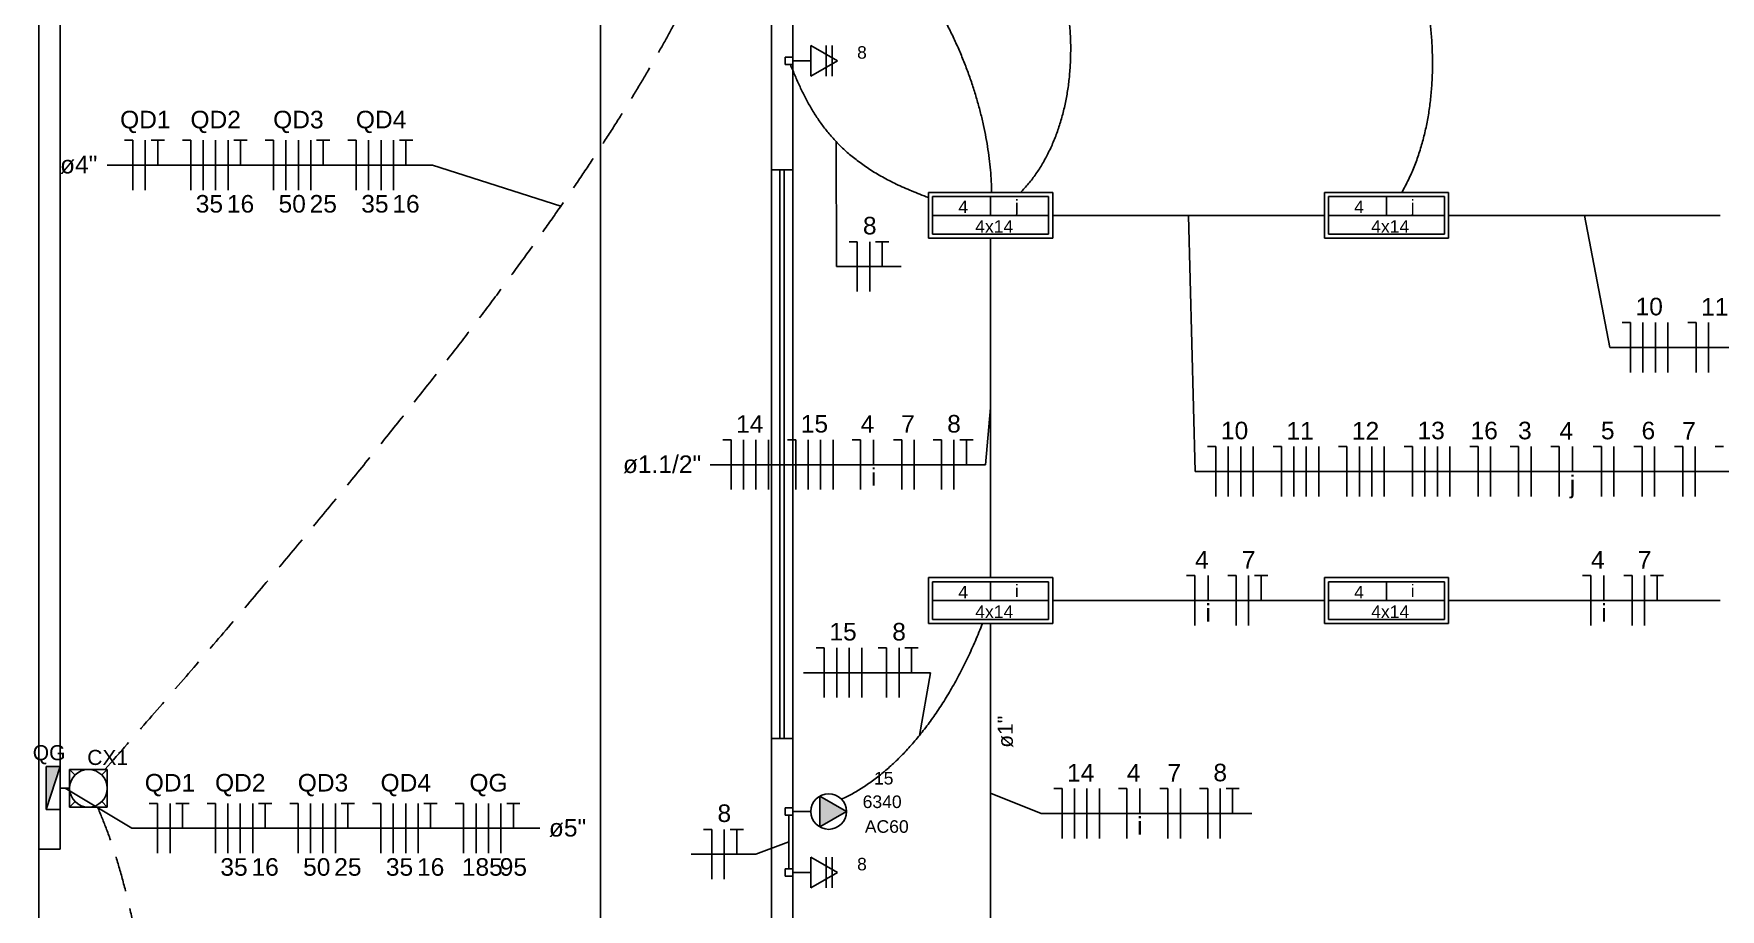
# Model space of a CAD drawing. Extents: x -47 to 87, y -70 to 0.
# Drawn here: x -44.07 to -20.36, y -55.8 to -43.49 of the extents above; entities that cross this region are included whole.
import ezdxf

# ---------------------------------------------------------------- set-up
doc = ezdxf.new("R2010")
doc.units = 0
doc.header["$MEASUREMENT"] = 0
doc.linetypes.add('DASHED', pattern=[0.75, 0.5, -0.25])
doc.layers.get('0').update_dxf_attribs({"linetype": 'CONTINUOUS'})
for name, color, linetype in [('1', 1, 'CONTINUOUS'), ('EL-CONDUTOS', 4, 'CONTINUOUS'), ('EL-FIOS', 9, 'CONTINUOUS'), ('EL-PONTOS', 9, 'CONTINUOUS'), ('EL-TEXTOS_CONDUTOS', 7, 'CONTINUOUS'), ('EL-TEXTOS_FIOS', 7, 'CONTINUOUS'), ('EL-TEXTOS_PONTOS', 3, 'CONTINUOUS'), ('P-SIMBOL', 3, 'CONTINUOUS'), ('PAREDES', 6, 'CONTINUOUS')]:
    doc.layers.add(name, color=color, linetype=linetype)
doc.styles.add('ARIAL', font='')
doc.styles.get('ARIAL').set_extended_font_data('Arial')

msp = doc.modelspace()

# ---------------------------------------------------------------- hatches: boundary and pattern name
at = {"layer": 'P-SIMBOL', "linetype": 'CONTINUOUS'}
for points in [[(-43.699, -53.792), (-43.898, -53.792), (-43.898, -54.394)], [(-33.019, -54.425), (-32.644, -54.425), (-33.019, -54.208)], [(-33.019, -54.425), (-32.644, -54.425), (-33.019, -54.641)]]:
    msp.add_hatch(color=256, dxfattribs=at).paths.add_polyline_path(points)

# ---------------------------------------------------------------- linework, layer by layer
for p, q in [((-33.7, -45.4), (-33.7, -53.4)), ((-33.58, -45.4), (-33.58, -53.4)), ((-33.52, -53.4), (-33.52, -45.4)), ((-33.4, -53.4), (-33.4, -45.4))]:
    msp.add_line(p, q)
at = {"layer": '1'}
msp.add_line((-36.1, -65), (-36.1, -40.1), dxfattribs=at)
at = {"layer": 'EL-CONDUTOS', "linetype": 'CONTINUOUS'}
for points, knots in [([(-30.198, -45.722), (-30.159, -45.68), (-30.081, -45.597), (-29.978, -45.459), (-29.883, -45.312), (-29.799, -45.155), (-29.725, -44.991), (-29.661, -44.819), (-29.607, -44.64), (-29.563, -44.455), (-29.529, -44.265), (-29.506, -44.07), (-29.493, -43.871), (-29.489, -43.67), (-29.497, -43.465), (-29.515, -43.26), (-29.543, -43.053), (-29.581, -42.846), (-29.63, -42.64), (-29.69, -42.434), (-29.76, -42.231), (-29.842, -42.031), (-29.933, -41.834), (-30.036, -41.642), (-30.149, -41.455), (-30.273, -41.273), (-30.409, -41.097), (-30.555, -40.929), (-30.712, -40.769), (-30.881, -40.618), (-31.06, -40.475), (-31.187, -40.39), (-31.251, -40.347)], [0, 0, 0, 0, 0.170213, 0.34229, 0.516753, 0.693986, 0.874252, 1.057709, 1.244423, 1.434384, 1.627523, 1.823716, 2.022805, 2.2246, 2.428893, 2.635466, 2.844096, 3.054563, 3.266662, 3.480201, 3.695015, 3.910969, 4.127966, 4.345953, 4.564929, 4.78495, 5.006136, 5.228676, 5.452835, 5.678959, 5.907474, 6.138892, 6.138892, 6.138892, 6.138892]), ([(-24.834, -45.717), (-24.803, -45.659), (-24.74, -45.542), (-24.66, -45.359), (-24.592, -45.171), (-24.535, -44.978), (-24.488, -44.78), (-24.452, -44.58), (-24.426, -44.376), (-24.41, -44.171), (-24.403, -43.963), (-24.405, -43.755), (-24.416, -43.547), (-24.434, -43.339), (-24.46, -43.132), (-24.494, -42.926), (-24.535, -42.723), (-24.582, -42.523), (-24.635, -42.327), (-24.694, -42.135), (-24.759, -41.947), (-24.829, -41.766), (-24.903, -41.59), (-24.982, -41.421), (-25.064, -41.26), (-25.15, -41.107), (-25.239, -40.962), (-25.331, -40.827), (-25.426, -40.702), (-25.522, -40.588), (-25.62, -40.485), (-25.689, -40.423), (-25.722, -40.394)], [0, 0, 0, 0, 0.198993, 0.398334, 0.598447, 0.799629, 1.002067, 1.20584, 1.410935, 1.617256, 1.824633, 2.032835, 2.241574, 2.450515, 2.659282, 2.867467, 3.07463, 3.28031, 3.484026, 3.685282, 3.88357, 4.078379, 4.269193, 4.455499, 4.636795, 4.812588, 4.982412, 5.145829, 5.302445, 5.451925, 5.594014, 5.728569, 5.728569, 5.728569, 5.728569]), ([(-33.397, -41.285), (-33.338, -41.307), (-33.219, -41.352), (-33.048, -41.432), (-32.882, -41.522), (-32.721, -41.621), (-32.566, -41.729), (-32.416, -41.844), (-32.273, -41.968), (-32.135, -42.099), (-32.002, -42.236), (-31.876, -42.379), (-31.755, -42.528), (-31.64, -42.682), (-31.531, -42.84), (-31.428, -43.003), (-31.33, -43.169), (-31.239, -43.338), (-31.154, -43.509), (-31.074, -43.682), (-31.001, -43.857), (-30.934, -44.032), (-30.872, -44.208), (-30.817, -44.383), (-30.769, -44.558), (-30.726, -44.732), (-30.69, -44.904), (-30.66, -45.073), (-30.636, -45.24), (-30.619, -45.404), (-30.607, -45.563), (-30.605, -45.668), (-30.604, -45.72)], [0, 0, 0, 0, 0.190182, 0.379391, 0.568062, 0.756556, 0.945159, 1.134091, 1.323502, 1.513483, 1.704068, 1.895239, 2.086932, 2.27904, 2.47142, 2.663895, 2.856259, 3.048279, 3.239703, 3.430256, 3.61965, 3.80758, 3.993733, 4.177785, 4.359408, 4.538268, 4.714033, 4.886369, 5.05495, 5.219457, 5.379581, 5.535035, 5.535035, 5.535035, 5.535035]), ([(-31.491, -45.79), (-31.531, -45.775), (-31.611, -45.746), (-31.726, -45.7), (-31.837, -45.652), (-31.942, -45.604), (-32.041, -45.554), (-32.137, -45.503), (-32.227, -45.451), (-32.313, -45.397), (-32.395, -45.343), (-32.472, -45.287), (-32.546, -45.23), (-32.616, -45.172), (-32.682, -45.112), (-32.745, -45.052), (-32.804, -44.99), (-32.861, -44.927), (-32.914, -44.863), (-32.965, -44.798), (-33.014, -44.731), (-33.06, -44.664), (-33.104, -44.595), (-33.146, -44.525), (-33.186, -44.454), (-33.224, -44.381), (-33.261, -44.307), (-33.297, -44.233), (-33.332, -44.157), (-33.366, -44.079), (-33.399, -44.001), (-33.421, -43.948), (-33.432, -43.922)], [0, 0, 0, 0, 0.129183, 0.253598, 0.373489, 0.489108, 0.600706, 0.708542, 0.812874, 0.913964, 1.012074, 1.107467, 1.200405, 1.291148, 1.379952, 1.467068, 1.552741, 1.637207, 1.720693, 1.803416, 1.885581, 1.96738, 2.048993, 2.130588, 2.212317, 2.294324, 2.376737, 2.459676, 2.543248, 2.627553, 2.712682, 2.798719, 2.798719, 2.798719, 2.798719]), ([(-29.74, -46.042), (-29.685, -46.042), (-29.578, -46.042), (-29.421, -46.042), (-29.271, -46.042), (-29.128, -46.042), (-28.991, -46.042), (-28.86, -46.042), (-28.733, -46.042), (-28.611, -46.042), (-28.493, -46.042), (-28.378, -46.042), (-28.265, -46.042), (-28.156, -46.042), (-28.047, -46.042), (-27.94, -46.042), (-27.833, -46.042), (-27.727, -46.042), (-27.619, -46.042), (-27.511, -46.042), (-27.401, -46.042), (-27.289, -46.042), (-27.174, -46.042), (-27.056, -46.042), (-26.934, -46.042), (-26.807, -46.042), (-26.676, -46.042), (-26.538, -46.042), (-26.395, -46.042), (-26.246, -46.042), (-26.089, -46.042), (-25.982, -46.042), (-25.927, -46.042)], [0, 0, 0, 0, 0.164505, 0.321274, 0.470858, 0.613811, 0.750684, 0.882032, 1.008405, 1.130358, 1.248442, 1.36321, 1.475215, 1.585009, 1.693145, 1.800176, 1.906654, 2.013132, 2.120162, 2.228297, 2.33809, 2.450093, 2.564859, 2.682941, 2.80489, 2.931261, 3.062604, 3.199474, 3.342422, 3.492001, 3.648765, 3.813264, 3.813264, 3.813264, 3.813264]), ([(-24.173, -46.042), (-24.118, -46.042), (-24.011, -46.042), (-23.854, -46.042), (-23.705, -46.042), (-23.562, -46.042), (-23.424, -46.042), (-23.293, -46.042), (-23.166, -46.042), (-23.044, -46.042), (-22.926, -46.042), (-22.811, -46.042), (-22.699, -46.042), (-22.589, -46.042), (-22.481, -46.042), (-22.373, -46.042), (-22.267, -46.042), (-22.16, -46.042), (-22.053, -46.042), (-21.944, -46.042), (-21.835, -46.042), (-21.722, -46.042), (-21.607, -46.042), (-21.489, -46.042), (-21.367, -46.042), (-21.24, -46.042), (-21.109, -46.042), (-20.972, -46.042), (-20.829, -46.042), (-20.679, -46.042), (-20.522, -46.042), (-20.415, -46.042), (-20.36, -46.042)], [0, 0, 0, 0, 0.1645, 0.321263, 0.470842, 0.61379, 0.75066, 0.882004, 1.008374, 1.130324, 1.248405, 1.363171, 1.475174, 1.584967, 1.693102, 1.800132, 1.90661, 2.013088, 2.120119, 2.228255, 2.338049, 2.450054, 2.564822, 2.682906, 2.804859, 2.931233, 3.06258, 3.199454, 3.342406, 3.491991, 3.648759, 3.813264, 3.813264, 3.813264, 3.813264]), ([(-30.617, -51.138), (-30.617, -51.064), (-30.617, -50.92), (-30.617, -50.71), (-30.617, -50.513), (-30.617, -50.327), (-30.617, -50.151), (-30.617, -49.984), (-30.617, -49.826), (-30.617, -49.675), (-30.617, -49.531), (-30.617, -49.392), (-30.617, -49.258), (-30.617, -49.128), (-30.617, -49), (-30.617, -48.875), (-30.617, -48.75), (-30.617, -48.625), (-30.617, -48.5), (-30.617, -48.372), (-30.617, -48.242), (-30.617, -48.108), (-30.617, -47.969), (-30.617, -47.825), (-30.617, -47.674), (-30.617, -47.516), (-30.617, -47.349), (-30.617, -47.173), (-30.617, -46.987), (-30.617, -46.79), (-30.617, -46.58), (-30.617, -46.436), (-30.617, -46.362)], [0, 0, 0, 0, 0.222141, 0.431254, 0.628271, 0.814122, 0.989736, 1.156046, 1.313981, 1.464471, 1.608448, 1.746842, 1.880583, 2.010602, 2.13783, 2.263196, 2.387632, 2.512068, 2.637435, 2.764662, 2.894681, 3.028422, 3.166816, 3.310793, 3.461284, 3.619219, 3.785528, 3.961143, 4.146993, 4.34401, 4.553123, 4.775264, 4.775264, 4.775264, 4.775264]), ([(-25.927, -51.458), (-25.982, -51.458), (-26.089, -51.458), (-26.246, -51.458), (-26.395, -51.458), (-26.538, -51.458), (-26.676, -51.458), (-26.807, -51.458), (-26.934, -51.458), (-27.056, -51.458), (-27.174, -51.458), (-27.289, -51.458), (-27.401, -51.458), (-27.511, -51.458), (-27.619, -51.458), (-27.727, -51.458), (-27.833, -51.458), (-27.94, -51.458), (-28.047, -51.458), (-28.156, -51.458), (-28.265, -51.458), (-28.378, -51.458), (-28.493, -51.458), (-28.611, -51.458), (-28.733, -51.458), (-28.86, -51.458), (-28.991, -51.458), (-29.128, -51.458), (-29.271, -51.458), (-29.421, -51.458), (-29.578, -51.458), (-29.685, -51.458), (-29.74, -51.458)], [0, 0, 0, 0, 0.1645, 0.321263, 0.470842, 0.61379, 0.75066, 0.882004, 1.008374, 1.130324, 1.248405, 1.363171, 1.475174, 1.584967, 1.693102, 1.800132, 1.90661, 2.013088, 2.120119, 2.228255, 2.338049, 2.450054, 2.564822, 2.682906, 2.804859, 2.931233, 3.06258, 3.199454, 3.342406, 3.491991, 3.648759, 3.813264, 3.813264, 3.813264, 3.813264]), ([(-20.36, -51.458), (-20.415, -51.458), (-20.522, -51.458), (-20.679, -51.458), (-20.829, -51.458), (-20.972, -51.458), (-21.109, -51.458), (-21.24, -51.458), (-21.367, -51.458), (-21.489, -51.458), (-21.607, -51.458), (-21.722, -51.458), (-21.835, -51.458), (-21.944, -51.458), (-22.053, -51.458), (-22.16, -51.458), (-22.267, -51.458), (-22.373, -51.458), (-22.481, -51.458), (-22.589, -51.458), (-22.699, -51.458), (-22.811, -51.458), (-22.926, -51.458), (-23.044, -51.458), (-23.166, -51.458), (-23.293, -51.458), (-23.424, -51.458), (-23.562, -51.458), (-23.705, -51.458), (-23.854, -51.458), (-24.011, -51.458), (-24.118, -51.458), (-24.173, -51.458)], [0, 0, 0, 0, 0.164505, 0.321274, 0.470858, 0.613811, 0.750684, 0.882032, 1.008405, 1.130358, 1.248442, 1.36321, 1.475215, 1.585009, 1.693145, 1.800176, 1.906654, 2.013132, 2.120162, 2.228297, 2.33809, 2.450093, 2.564859, 2.682941, 2.80489, 2.931261, 3.062604, 3.199474, 3.342422, 3.492001, 3.648765, 3.813264, 3.813264, 3.813264, 3.813264]), ([(-30.732, -51.781), (-30.748, -51.822), (-30.78, -51.903), (-30.831, -52.024), (-30.883, -52.142), (-30.936, -52.258), (-30.991, -52.371), (-31.048, -52.481), (-31.106, -52.589), (-31.165, -52.694), (-31.226, -52.796), (-31.287, -52.895), (-31.35, -52.992), (-31.415, -53.086), (-31.48, -53.177), (-31.546, -53.265), (-31.614, -53.35), (-31.682, -53.432), (-31.751, -53.511), (-31.821, -53.588), (-31.892, -53.661), (-31.964, -53.731), (-32.036, -53.797), (-32.109, -53.861), (-32.183, -53.922), (-32.257, -53.979), (-32.332, -54.033), (-32.407, -54.083), (-32.482, -54.131), (-32.558, -54.174), (-32.635, -54.215), (-32.686, -54.24), (-32.712, -54.252)], [0, 0, 0, 0, 0.132369, 0.263061, 0.39207, 0.519391, 0.645022, 0.768957, 0.891193, 1.011727, 1.130554, 1.247673, 1.363081, 1.476779, 1.588766, 1.699043, 1.807613, 1.91448, 2.01965, 2.123131, 2.224934, 2.32507, 2.423555, 2.520408, 2.61565, 2.709307, 2.801408, 2.891987, 2.981083, 3.068739, 3.155006, 3.239939, 3.239939, 3.239939, 3.239939]), ([(-30.617, -56.554), (-30.617, -56.48), (-30.617, -56.337), (-30.617, -56.127), (-30.617, -55.93), (-30.617, -55.744), (-30.617, -55.568), (-30.617, -55.401), (-30.617, -55.243), (-30.617, -55.092), (-30.617, -54.948), (-30.617, -54.809), (-30.617, -54.675), (-30.617, -54.545), (-30.617, -54.417), (-30.617, -54.291), (-30.617, -54.167), (-30.617, -54.042), (-30.617, -53.916), (-30.617, -53.789), (-30.617, -53.658), (-30.617, -53.524), (-30.617, -53.386), (-30.617, -53.241), (-30.617, -53.091), (-30.617, -52.932), (-30.617, -52.766), (-30.617, -52.59), (-30.617, -52.404), (-30.617, -52.206), (-30.617, -51.997), (-30.617, -51.853), (-30.617, -51.779)], [0, 0, 0, 0, 0.222141, 0.431254, 0.628271, 0.814122, 0.989737, 1.156047, 1.313982, 1.464473, 1.608451, 1.746846, 1.880588, 2.010609, 2.137838, 2.263207, 2.387645, 2.512083, 2.637452, 2.764683, 2.894705, 3.02845, 3.166848, 3.31083, 3.461325, 3.619265, 3.78558, 3.961201, 4.147058, 4.344082, 4.553203, 4.775352, 4.775352, 4.775352, 4.775352]), ([(-33.453, -54.478), (-33.453, -54.489), (-33.453, -54.512), (-33.453, -54.545), (-33.453, -54.576), (-33.453, -54.605), (-33.453, -54.633), (-33.453, -54.659), (-33.453, -54.684), (-33.453, -54.707), (-33.453, -54.73), (-33.453, -54.752), (-33.453, -54.773), (-33.453, -54.793), (-33.453, -54.814), (-33.453, -54.833), (-33.453, -54.853), (-33.453, -54.873), (-33.453, -54.892), (-33.453, -54.912), (-33.453, -54.933), (-33.453, -54.954), (-33.453, -54.976), (-33.453, -54.999), (-33.453, -55.022), (-33.453, -55.047), (-33.453, -55.073), (-33.453, -55.101), (-33.453, -55.13), (-33.453, -55.161), (-33.453, -55.194), (-33.453, -55.216), (-33.453, -55.228)], [0, 0, 0, 0, 0.0348274, 0.0676235, 0.0985332, 0.1277017, 0.155274, 0.1813953, 0.2062106, 0.229865, 0.2525035, 0.2742713, 0.2953134, 0.3157749, 0.3358009, 0.3555365, 0.3751267, 0.3947166, 0.4144513, 0.4344759, 0.4549355, 0.4759751, 0.4977398, 0.5203747, 0.5440249, 0.5688355, 0.5949515, 0.622518, 0.6516801, 0.6825828, 0.7153714, 0.7501907, 0.7501907, 0.7501907, 0.7501907])]:
    msp.add_open_spline(points, degree=3, knots=knots, dxfattribs=at)
at = {"layer": 'EL-CONDUTOS', "linetype": 'DASHED'}
for points, knots in [([(-43.066, -53.83), (-42.859, -53.594), (-42.454, -53.132), (-41.865, -52.452), (-41.306, -51.8), (-40.776, -51.176), (-40.275, -50.578), (-39.802, -50.006), (-39.355, -49.459), (-38.933, -48.936), (-38.537, -48.435), (-38.164, -47.956), (-37.813, -47.498), (-37.485, -47.06), (-37.177, -46.641), (-36.889, -46.24), (-36.62, -45.856), (-36.368, -45.488), (-36.134, -45.135), (-35.915, -44.797), (-35.711, -44.471), (-35.522, -44.158), (-35.345, -43.856), (-35.181, -43.565), (-35.027, -43.283), (-34.884, -43.01), (-34.749, -42.744), (-34.623, -42.484), (-34.505, -42.231), (-34.392, -41.981), (-34.284, -41.736), (-34.216, -41.573), (-34.182, -41.492)], [0, 0, 0, 0, 0.942428, 1.842011, 2.700127, 3.518154, 4.297471, 5.03946, 5.745505, 6.416991, 7.055305, 7.661837, 8.237979, 8.785124, 9.304668, 9.798011, 10.26655, 10.711689, 11.13483, 11.537374, 11.920725, 12.286283, 12.635446, 12.969607, 13.290153, 13.598463, 13.895907, 14.183841, 14.463608, 14.736538, 15.003944, 15.267122, 15.267122, 15.267122, 15.267122]), ([(-43.698, -54.095), (-43.697, -54.095), (-43.693, -54.095), (-43.689, -54.095), (-43.684, -54.095), (-43.679, -54.095), (-43.674, -54.095), (-43.67, -54.095), (-43.665, -54.095), (-43.661, -54.095), (-43.656, -54.095), (-43.652, -54.095), (-43.647, -54.095), (-43.643, -54.095), (-43.639, -54.095), (-43.634, -54.095), (-43.63, -54.095), (-43.626, -54.095), (-43.621, -54.095), (-43.617, -54.095), (-43.613, -54.095), (-43.609, -54.095), (-43.605, -54.095), (-43.6, -54.095), (-43.596, -54.096), (-43.592, -54.096), (-43.588, -54.096), (-43.583, -54.096), (-43.579, -54.096), (-43.575, -54.096), (-43.571, -54.096), (-43.568, -54.096), (-43.566, -54.096)], [0, 0, 0, 0, 0.0049042, 0.0097456, 0.0145272, 0.0192518, 0.0239226, 0.0285425, 0.0331145, 0.0376415, 0.0421265, 0.0465726, 0.0509827, 0.0553597, 0.0597068, 0.0640267, 0.0683226, 0.0725974, 0.076854, 0.0810956, 0.0853249, 0.0895451, 0.0937591, 0.0979699, 0.1021805, 0.1063938, 0.1106129, 0.1148406, 0.11908, 0.1233342, 0.1276059, 0.1318983, 0.1318983, 0.1318983, 0.1318983]), ([(-43.174, -54.362), (-43.13, -54.466), (-43.04, -54.682), (-42.924, -55.026), (-42.815, -55.396), (-42.717, -55.792), (-42.628, -56.211), (-42.549, -56.652), (-42.48, -57.114), (-42.42, -57.595), (-42.37, -58.092), (-42.33, -58.605), (-42.3, -59.131), (-42.279, -59.67), (-42.267, -60.219), (-42.266, -60.777), (-42.274, -61.341), (-42.292, -61.911), (-42.32, -62.485), (-42.357, -63.06), (-42.404, -63.636), (-42.461, -64.211), (-42.528, -64.782), (-42.604, -65.349), (-42.69, -65.909), (-42.786, -66.462), (-42.891, -67.004), (-43.007, -67.535), (-43.132, -68.053), (-43.267, -68.557), (-43.411, -69.044), (-43.517, -69.36), (-43.57, -69.516)], [0, 0, 0, 0, 0.339311, 0.702207, 1.088027, 1.495889, 1.924746, 2.373433, 2.840696, 3.325213, 3.82561, 4.340472, 4.868358, 5.407799, 5.957311, 6.515397, 7.080551, 7.65126, 8.22601, 8.803287, 9.381579, 9.959379, 10.535191, 11.107527, 11.674917, 12.235908, 12.789071, 13.333004, 13.866344, 14.387769, 14.896011, 15.389869, 15.389869, 15.389869, 15.389869])]:
    msp.add_open_spline(points, degree=3, knots=knots, dxfattribs=at)
at = {"layer": 'EL-FIOS'}
for p, q in [((-42.793, -44.985), (-42.676, -44.985)), ((-42.676, -45.685), (-42.676, -44.985)), ((-42.502, -45.685), (-42.502, -44.985)), ((-42.42, -44.985), (-42.233, -44.985)), ((-42.327, -45.335), (-42.327, -44.985)), ((-41.98, -44.985), (-41.863, -44.985)), ((-41.863, -45.685), (-41.863, -44.985)), ((-41.688, -45.685), (-41.688, -44.985)), ((-41.513, -45.685), (-41.513, -44.985)), ((-41.338, -45.685), (-41.338, -44.985)), ((-41.257, -44.985), (-41.07, -44.985)), ((-41.163, -45.335), (-41.163, -44.985)), ((-40.817, -44.985), (-40.7, -44.985)), ((-40.7, -45.685), (-40.7, -44.985)), ((-40.525, -45.685), (-40.525, -44.985)), ((-40.35, -45.685), (-40.35, -44.985)), ((-40.175, -45.685), (-40.175, -44.985)), ((-40.093, -44.985), (-39.907, -44.985)), ((-40, -45.335), (-40, -44.985)), ((-39.653, -44.985), (-39.537, -44.985)), ((-39.537, -45.685), (-39.537, -44.985)), ((-39.362, -45.685), (-39.362, -44.985)), ((-39.187, -45.685), (-39.187, -44.985)), ((-39.012, -45.685), (-39.012, -44.985)), ((-38.93, -44.985), (-38.743, -44.985)), ((-38.837, -45.335), (-38.837, -44.985)), ((-32.608, -46.412), (-32.491, -46.412)), ((-32.491, -47.112), (-32.491, -46.412)), ((-32.316, -47.112), (-32.316, -46.412)), ((-32.234, -46.412), (-32.048, -46.412)), ((-32.141, -46.762), (-32.141, -46.412)), ((-21.736, -47.55), (-21.62, -47.55)), ((-21.62, -48.251), (-21.62, -47.55)), ((-21.445, -48.251), (-21.445, -47.55)), ((-21.27, -48.251), (-21.27, -47.55)), ((-21.095, -48.251), (-21.095, -47.55)), ((-20.815, -47.55), (-20.698, -47.55)), ((-20.698, -48.251), (-20.698, -47.55)), ((-20.523, -48.251), (-20.523, -47.55)), ((-34.383, -49.198), (-34.266, -49.198)), ((-34.266, -49.898), (-34.266, -49.198)), ((-34.091, -49.898), (-34.091, -49.198)), ((-33.916, -49.898), (-33.916, -49.198)), ((-33.741, -49.898), (-33.741, -49.198)), ((-33.474, -49.198), (-33.357, -49.198)), ((-33.357, -49.898), (-33.357, -49.198)), ((-33.182, -49.898), (-33.182, -49.198)), ((-33.007, -49.898), (-33.007, -49.198)), ((-32.832, -49.898), (-32.832, -49.198)), ((-32.565, -49.198), (-32.448, -49.198)), ((-32.448, -49.898), (-32.448, -49.198)), ((-32.262, -49.548), (-32.262, -49.198)), ((-31.983, -49.198), (-31.866, -49.198)), ((-31.866, -49.898), (-31.866, -49.198)), ((-31.691, -49.898), (-31.691, -49.198)), ((-31.424, -49.198), (-31.307, -49.198)), ((-31.307, -49.898), (-31.307, -49.198)), ((-31.132, -49.898), (-31.132, -49.198)), ((-31.051, -49.198), (-30.864, -49.198)), ((-30.957, -49.548), (-30.957, -49.198)), ((-27.567, -49.293), (-27.45, -49.293)), ((-27.45, -49.993), (-27.45, -49.293)), ((-27.275, -49.993), (-27.275, -49.293)), ((-27.1, -49.993), (-27.1, -49.293)), ((-26.925, -49.993), (-26.925, -49.293)), ((-26.645, -49.293), (-26.529, -49.293)), ((-26.529, -49.993), (-26.529, -49.293)), ((-26.354, -49.993), (-26.354, -49.293)), ((-26.178, -49.993), (-26.178, -49.293)), ((-26.003, -49.993), (-26.003, -49.293)), ((-25.724, -49.293), (-25.607, -49.293)), ((-25.607, -49.993), (-25.607, -49.293)), ((-25.432, -49.993), (-25.432, -49.293)), ((-25.257, -49.993), (-25.257, -49.293)), ((-25.082, -49.993), (-25.082, -49.293)), ((-24.802, -49.293), (-24.686, -49.293)), ((-24.686, -49.993), (-24.686, -49.293)), ((-24.511, -49.993), (-24.511, -49.293)), ((-24.336, -49.993), (-24.336, -49.293)), ((-24.161, -49.993), (-24.161, -49.293)), ((-23.881, -49.293), (-23.764, -49.293)), ((-23.764, -49.993), (-23.764, -49.293)), ((-23.589, -49.993), (-23.589, -49.293)), ((-23.31, -49.293), (-23.193, -49.293)), ((-23.193, -49.993), (-23.193, -49.293)), ((-23.018, -49.993), (-23.018, -49.293)), ((-22.738, -49.293), (-22.622, -49.293)), ((-22.622, -49.993), (-22.622, -49.293)), ((-22.435, -49.643), (-22.435, -49.293)), ((-22.144, -49.293), (-22.028, -49.293)), ((-22.028, -49.993), (-22.028, -49.293)), ((-21.853, -49.993), (-21.853, -49.293)), ((-21.573, -49.293), (-21.456, -49.293)), ((-21.456, -49.993), (-21.456, -49.293)), ((-21.281, -49.993), (-21.281, -49.293)), ((-21.002, -49.293), (-20.885, -49.293)), ((-20.885, -49.993), (-20.885, -49.293)), ((-20.71, -49.993), (-20.71, -49.293)), ((-20.43, -49.293), (-20.314, -49.293)), ((-27.863, -51.108), (-27.746, -51.108)), ((-27.746, -51.808), (-27.746, -51.108)), ((-27.559, -51.458), (-27.559, -51.108)), ((-27.281, -51.108), (-27.164, -51.108)), ((-27.164, -51.808), (-27.164, -51.108)), ((-26.989, -51.808), (-26.989, -51.108)), ((-26.907, -51.108), (-26.721, -51.108)), ((-26.814, -51.458), (-26.814, -51.108)), ((-22.296, -51.108), (-22.179, -51.108)), ((-22.179, -51.808), (-22.179, -51.108)), ((-21.993, -51.458), (-21.993, -51.108)), ((-21.714, -51.108), (-21.598, -51.108)), ((-21.598, -51.808), (-21.598, -51.108)), ((-21.422, -51.808), (-21.422, -51.108)), ((-21.341, -51.108), (-21.154, -51.108)), ((-21.247, -51.458), (-21.247, -51.108)), ((-33.071, -52.122), (-32.955, -52.122)), ((-32.955, -52.822), (-32.955, -52.122)), ((-32.779, -52.822), (-32.779, -52.122)), ((-32.605, -52.822), (-32.605, -52.122)), ((-32.429, -52.822), (-32.429, -52.122)), ((-32.196, -52.122), (-32.08, -52.122)), ((-32.08, -52.822), (-32.08, -52.122)), ((-31.904, -52.822), (-31.904, -52.122)), ((-31.823, -52.122), (-31.636, -52.122)), ((-31.73, -52.472), (-31.73, -52.122)), ((-29.73, -54.103), (-29.613, -54.103)), ((-29.613, -54.803), (-29.613, -54.103)), ((-29.439, -54.803), (-29.439, -54.103)), ((-29.264, -54.803), (-29.264, -54.103)), ((-29.088, -54.803), (-29.088, -54.103)), ((-28.821, -54.103), (-28.704, -54.103)), ((-28.704, -54.803), (-28.704, -54.103)), ((-28.518, -54.453), (-28.518, -54.103)), ((-28.239, -54.103), (-28.123, -54.103)), ((-28.123, -54.803), (-28.123, -54.103)), ((-27.948, -54.803), (-27.948, -54.103)), ((-27.68, -54.103), (-27.564, -54.103)), ((-27.564, -54.803), (-27.564, -54.103)), ((-27.389, -54.803), (-27.389, -54.103)), ((-27.307, -54.103), (-27.12, -54.103)), ((-27.214, -54.453), (-27.214, -54.103)), ((-42.447, -54.31), (-42.33, -54.31)), ((-42.33, -55.01), (-42.33, -54.31)), ((-42.155, -55.01), (-42.155, -54.31)), ((-42.074, -54.31), (-41.887, -54.31)), ((-41.98, -54.66), (-41.98, -54.31)), ((-41.634, -54.31), (-41.517, -54.31)), ((-41.517, -55.01), (-41.517, -54.31)), ((-41.342, -55.01), (-41.342, -54.31)), ((-41.167, -55.01), (-41.167, -54.31)), ((-40.992, -55.01), (-40.992, -54.31)), ((-40.91, -54.31), (-40.724, -54.31)), ((-40.817, -54.66), (-40.817, -54.31)), ((-40.47, -54.31), (-40.354, -54.31)), ((-40.354, -55.01), (-40.354, -54.31)), ((-40.179, -55.01), (-40.179, -54.31)), ((-40.004, -55.01), (-40.004, -54.31)), ((-39.829, -55.01), (-39.829, -54.31)), ((-39.747, -54.31), (-39.56, -54.31)), ((-39.654, -54.66), (-39.654, -54.31)), ((-39.307, -54.31), (-39.19, -54.31)), ((-39.19, -55.01), (-39.19, -54.31)), ((-39.015, -55.01), (-39.015, -54.31)), ((-38.84, -55.01), (-38.84, -54.31)), ((-38.665, -55.01), (-38.665, -54.31)), ((-38.584, -54.31), (-38.397, -54.31)), ((-38.49, -54.66), (-38.49, -54.31)), ((-38.144, -54.31), (-38.027, -54.31)), ((-38.027, -55.01), (-38.027, -54.31)), ((-37.852, -55.01), (-37.852, -54.31)), ((-37.677, -55.01), (-37.677, -54.31)), ((-37.502, -55.01), (-37.502, -54.31)), ((-37.42, -54.31), (-37.234, -54.31)), ((-37.327, -54.66), (-37.327, -54.31)), ((-34.652, -54.675), (-34.536, -54.675)), ((-34.536, -55.375), (-34.536, -54.675)), ((-34.361, -55.375), (-34.361, -54.675)), ((-34.279, -54.675), (-34.092, -54.675)), ((-34.186, -55.025), (-34.186, -54.675))]:
    msp.add_line(p, q, dxfattribs=at)
at = {"layer": 'EL-PONTOS', "color": 5}
msp.add_circle((-43.302, -54.098), 0.265, dxfattribs=at)
at = {"layer": 'EL-TEXTOS_FIOS'}
for p, q in [((-32.787, -45.007), (-32.782, -46.762)), ((-38.466, -45.335), (-43.037, -45.335)), ((-36.659, -45.911), (-38.466, -45.335)), ((-27.833, -46.042), (-27.742, -49.643)), ((-22.267, -46.042), (-21.911, -47.901)), ((-32.782, -46.762), (-31.873, -46.762)), ((-21.911, -47.901), (-13.037, -47.901)), ((-30.617, -48.75), (-30.689, -49.548)), ((-30.689, -49.548), (-34.558, -49.548)), ((-27.742, -49.643), (-18.867, -49.643)), ((-31.461, -52.472), (-33.246, -52.472)), ((-31.618, -53.354), (-31.461, -52.472)), ((-43.63, -54.095), (-42.691, -54.66)), ((-30.617, -54.167), (-29.905, -54.453)), ((-29.905, -54.453), (-26.945, -54.453)), ((-42.691, -54.66), (-36.957, -54.66)), ((-33.453, -54.853), (-33.917, -55.025)), ((-33.917, -55.025), (-34.827, -55.025))]:
    msp.add_line(p, q, dxfattribs=at)
at = {"layer": 'P-SIMBOL'}
for p, q in [((-33.506, -43.922), (-33.506, -43.816)), ((-33.506, -43.816), (-33.4, -43.816)), ((-33.4, -43.816), (-33.4, -43.922)), ((-33.144, -43.869), (-33.4, -43.869)), ((-33.144, -43.653), (-32.769, -43.869)), ((-33.144, -44.086), (-33.144, -43.653)), ((-32.769, -43.869), (-33.144, -44.086)), ((-32.927, -44.086), (-32.927, -43.653)), ((-32.846, -44.086), (-32.846, -43.653)), ((-33.4, -43.922), (-33.506, -43.922)), ((-31.49, -45.719), (-29.743, -45.719)), ((-31.49, -45.719), (-31.49, -46.364)), ((-29.743, -45.719), (-29.743, -46.364)), ((-25.924, -45.719), (-24.177, -45.719)), ((-25.924, -45.719), (-25.924, -46.364)), ((-24.177, -45.719), (-24.177, -46.364)), ((-31.433, -45.777), (-29.801, -45.777)), ((-31.433, -45.777), (-31.433, -46.307)), ((-30.617, -46.042), (-30.617, -45.777)), ((-29.801, -45.777), (-29.801, -46.307)), ((-25.866, -45.777), (-24.234, -45.777)), ((-25.866, -45.777), (-25.866, -46.307)), ((-25.05, -46.042), (-25.05, -45.777)), ((-24.234, -45.777), (-24.234, -46.307)), ((-31.433, -46.042), (-29.801, -46.042)), ((-25.866, -46.042), (-24.234, -46.042)), ((-31.49, -46.364), (-29.743, -46.364)), ((-31.433, -46.307), (-29.801, -46.307)), ((-25.924, -46.364), (-24.177, -46.364)), ((-25.866, -46.307), (-24.234, -46.307)), ((-31.49, -51.136), (-29.743, -51.136)), ((-31.49, -51.136), (-31.49, -51.781)), ((-31.433, -51.193), (-29.801, -51.193)), ((-31.433, -51.193), (-31.433, -51.723)), ((-30.617, -51.458), (-30.617, -51.193)), ((-29.801, -51.193), (-29.801, -51.723)), ((-29.743, -51.136), (-29.743, -51.781)), ((-25.924, -51.136), (-24.177, -51.136)), ((-25.924, -51.136), (-25.924, -51.781)), ((-25.866, -51.193), (-24.234, -51.193)), ((-25.866, -51.193), (-25.866, -51.723)), ((-25.05, -51.458), (-25.05, -51.193)), ((-24.234, -51.193), (-24.234, -51.723)), ((-24.177, -51.136), (-24.177, -51.781)), ((-31.433, -51.458), (-29.801, -51.458)), ((-25.866, -51.458), (-24.234, -51.458)), ((-31.49, -51.781), (-29.743, -51.781)), ((-31.433, -51.723), (-29.801, -51.723)), ((-25.924, -51.781), (-24.177, -51.781)), ((-25.866, -51.723), (-24.234, -51.723)), ((-43.699, -53.792), (-43.898, -53.792)), ((-43.898, -53.792), (-43.898, -54.394)), ((-43.699, -53.792), (-43.898, -54.394)), ((-43.699, -53.792), (-43.699, -54.394)), ((-43.567, -53.832), (-43.037, -53.832)), ((-43.567, -53.832), (-43.567, -54.362)), ((-43.567, -53.832), (-43.488, -53.911)), ((-43.037, -53.832), (-43.116, -53.912)), ((-43.037, -53.832), (-43.037, -54.362)), ((-43.489, -54.285), (-43.567, -54.362)), ((-43.114, -54.283), (-43.037, -54.362)), ((-32.644, -54.425), (-33.019, -54.208)), ((-33.019, -54.208), (-33.019, -54.641)), ((-43.699, -54.394), (-43.898, -54.394)), ((-43.567, -54.362), (-43.037, -54.362)), ((-33.506, -54.478), (-33.506, -54.371)), ((-33.506, -54.371), (-33.4, -54.371)), ((-33.4, -54.478), (-33.506, -54.478)), ((-33.4, -54.371), (-33.4, -54.478)), ((-33.144, -54.425), (-33.4, -54.425)), ((-33.019, -54.641), (-32.644, -54.425)), ((-33.506, -55.334), (-33.506, -55.228)), ((-33.506, -55.228), (-33.4, -55.228)), ((-33.4, -55.228), (-33.4, -55.334)), ((-33.144, -55.065), (-32.769, -55.281)), ((-33.144, -55.498), (-33.144, -55.065)), ((-32.927, -55.498), (-32.927, -55.065)), ((-32.846, -55.498), (-32.846, -55.065)), ((-33.4, -55.334), (-33.506, -55.334)), ((-33.144, -55.281), (-33.4, -55.281)), ((-32.769, -55.281), (-33.144, -55.498))]:
    msp.add_line(p, q, dxfattribs=at)
msp.add_circle((-32.894, -54.425), 0.25, dxfattribs=at)
at = {"layer": 'PAREDES'}
for p, q in [((-44, -65), (-44, 0)), ((-43.7, -54.955), (-43.7, -13.62)), ((-33.7, -45.4), (-33.7, -40.1)), ((-33.4, -45.4), (-33.4, -40.4)), ((-43.7, -54.955), (-43.7, -40.7)), ((-33.7, -45.4), (-33.4, -45.4)), ((-33.7, -53.4), (-33.4, -53.4)), ((-33.7, -56.1), (-33.7, -53.4)), ((-33.4, -56.1), (-33.4, -53.4)), ((-43.7, -54.955), (-44, -54.955))]:
    msp.add_line(p, q, dxfattribs=at)

# ---------------------------------------------------------------- texts
at = {"layer": 'EL-TEXTOS_CONDUTOS', "insert": (-30.299, -53.303), "char_height": 0.2118, "width": 0.76248, "attachment_point": 8, "rotation": 90.0002, "style": 'ARIAL'}
msp.add_mtext('ø1"', dxfattribs=at)
at = {"layer": 'EL-TEXTOS_FIOS', "style": 'ARIAL'}
for s, insert, char_height, width, attachment_point in [('QD1', (-42.502, -44.886), 0.2471, 0.88956, 8), ('QD2', (-41.513, -44.886), 0.2471, 0.88956, 8), ('QD3', (-40.35, -44.886), 0.2471, 0.88956, 8), ('QD4', (-39.187, -44.886), 0.2471, 0.88956, 8), ('ø4"', (-43.176, -45.458), 0.2471, 0.88956, 9), ('35', (-41.601, -46.006), 0.2471, 0.59304, 8), ('16', (-41.163, -46.006), 0.2471, 0.59304, 8), ('50', (-40.437, -46.006), 0.2471, 0.59304, 8), ('25', (-40, -46.006), 0.2471, 0.59304, 8), ('35', (-39.274, -46.006), 0.2471, 0.59304, 8), ('16', (-38.837, -46.006), 0.2471, 0.59304, 8), ('8', (-32.316, -46.313), 0.247, 0.29652, 8), ('10', (-21.357, -47.451), 0.2471, 0.59304, 8), ('11', (-20.436, -47.451), 0.2471, 0.59304, 8), ('15', (-33.094, -49.099), 0.2471, 0.59304, 8), ('8', (-31.132, -49.099), 0.247, 0.29652, 8), ('14', (-34.004, -49.099), 0.2471, 0.59304, 8), ('4', (-32.349, -49.099), 0.247, 0.29652, 8), ('7', (-31.779, -49.099), 0.247, 0.29652, 8), ('10', (-27.187, -49.194), 0.2471, 0.59304, 8), ('11', (-26.266, -49.194), 0.2471, 0.59304, 8), ('12', (-25.345, -49.194), 0.2471, 0.59304, 8), ('13', (-24.423, -49.194), 0.2471, 0.59304, 8), ('16', (-23.677, -49.194), 0.2471, 0.59304, 8), ('3', (-23.105, -49.194), 0.247, 0.29652, 8), ('4', (-22.523, -49.194), 0.247, 0.29652, 8), ('5', (-21.94, -49.194), 0.247, 0.29652, 8), ('6', (-21.369, -49.194), 0.247, 0.29652, 8), ('7', (-20.797, -49.194), 0.247, 0.29652, 8), ('ø1.1/2"', (-34.686, -49.671), 0.2471, 2.07564, 9), ('i', (-32.262, -49.844), 0.247, 0.29652, 8), ('j', (-22.435, -50.021), 0.247, 0.29652, 8), ('4', (-27.647, -51.009), 0.247, 0.29652, 8), ('7', (-26.989, -51.009), 0.247, 0.29652, 8), ('4', (-22.08, -51.009), 0.247, 0.29652, 8), ('7', (-21.422, -51.009), 0.247, 0.29652, 8), ('i', (-27.559, -51.754), 0.247, 0.29652, 8), ('i', (-21.993, -51.754), 0.247, 0.29652, 8), ('15', (-32.692, -52.023), 0.2471, 0.59304, 8), ('8', (-31.904, -52.023), 0.247, 0.29652, 8), ('14', (-29.351, -54.003), 0.2471, 0.59304, 8), ('4', (-28.606, -54.003), 0.247, 0.29652, 8), ('7', (-28.035, -54.003), 0.247, 0.29652, 8), ('8', (-27.389, -54.003), 0.247, 0.29652, 8), ('QD1', (-42.155, -54.211), 0.2471, 0.88956, 8), ('QD2', (-41.167, -54.211), 0.2471, 0.88956, 8), ('QD3', (-40.004, -54.211), 0.2471, 0.88956, 8), ('QD4', (-38.84, -54.211), 0.2471, 0.88956, 8), ('QG', (-37.677, -54.211), 0.2471, 0.59304, 8), ('ø5"', (-36.828, -54.783), 0.2471, 0.88956, 7), ('8', (-34.361, -54.575), 0.247, 0.29652, 8), ('i', (-28.518, -54.749), 0.247, 0.29652, 8), ('35', (-41.255, -55.331), 0.2471, 0.59304, 8), ('16', (-40.817, -55.331), 0.2471, 0.59304, 8), ('50', (-40.091, -55.331), 0.2471, 0.59304, 8), ('25', (-39.654, -55.331), 0.2471, 0.59304, 8), ('35', (-38.928, -55.331), 0.2471, 0.59304, 8), ('16', (-38.49, -55.331), 0.2471, 0.59304, 8), ('185', (-37.764, -55.331), 0.2471, 0.88956, 8), ('95', (-37.327, -55.331), 0.2471, 0.59304, 8)]:
    msp.add_mtext(s, dxfattribs=dict(at, insert=insert, char_height=char_height, width=width, attachment_point=attachment_point))
at = {"layer": 'EL-TEXTOS_PONTOS', "char_height": 0.176, "width": 0.2118, "attachment_point": 8, "rotation": 0.0008, "style": 'ARIAL'}
for insert in [(-32.426, -43.841), (-32.426, -55.254)]:
    msp.add_mtext('8', dxfattribs=dict(at, insert=insert))
at = {"layer": 'EL-TEXTOS_PONTOS', "style": 'ARIAL'}
for s, insert, char_height, width, attachment_point in [('4', (-31.071, -46.01), 0.176, 0.2118, 7), ('j', (-30.276, -46.052), 0.176, 0.2118, 7), ('4', (-25.505, -46.01), 0.176, 0.2118, 7), ('j', (-24.71, -46.052), 0.176, 0.2118, 7), ('4x14', (-30.833, -46.286), 0.1765, 0.8472, 7), ('4x14', (-25.266, -46.286), 0.1765, 0.8472, 7), ('4', (-31.071, -51.427), 0.176, 0.2118, 7), ('i', (-30.276, -51.41), 0.176, 0.2118, 7), ('4', (-25.505, -51.427), 0.176, 0.2118, 7), ('i', (-24.71, -51.41), 0.176, 0.2118, 7), ('4x14', (-30.833, -51.703), 0.1765, 0.8472, 7), ('4x14', (-25.266, -51.703), 0.1765, 0.8472, 7), ('QG', (-44.085, -53.761), 0.2118, 0.50832, 7), ('CX1', (-43.319, -53.773), 0.2118, 0.76248, 7), ('15', (-32.12, -54.047), 0.1765, 0.4236, 8), ('6340', (-32.142, -54.378), 0.1765, 0.8472, 8), ('AC60', (-32.077, -54.726), 0.1765, 0.8472, 8)]:
    msp.add_mtext(s, dxfattribs=dict(at, insert=insert, char_height=char_height, width=width, attachment_point=attachment_point))

doc.saveas('drawing.dxf')
